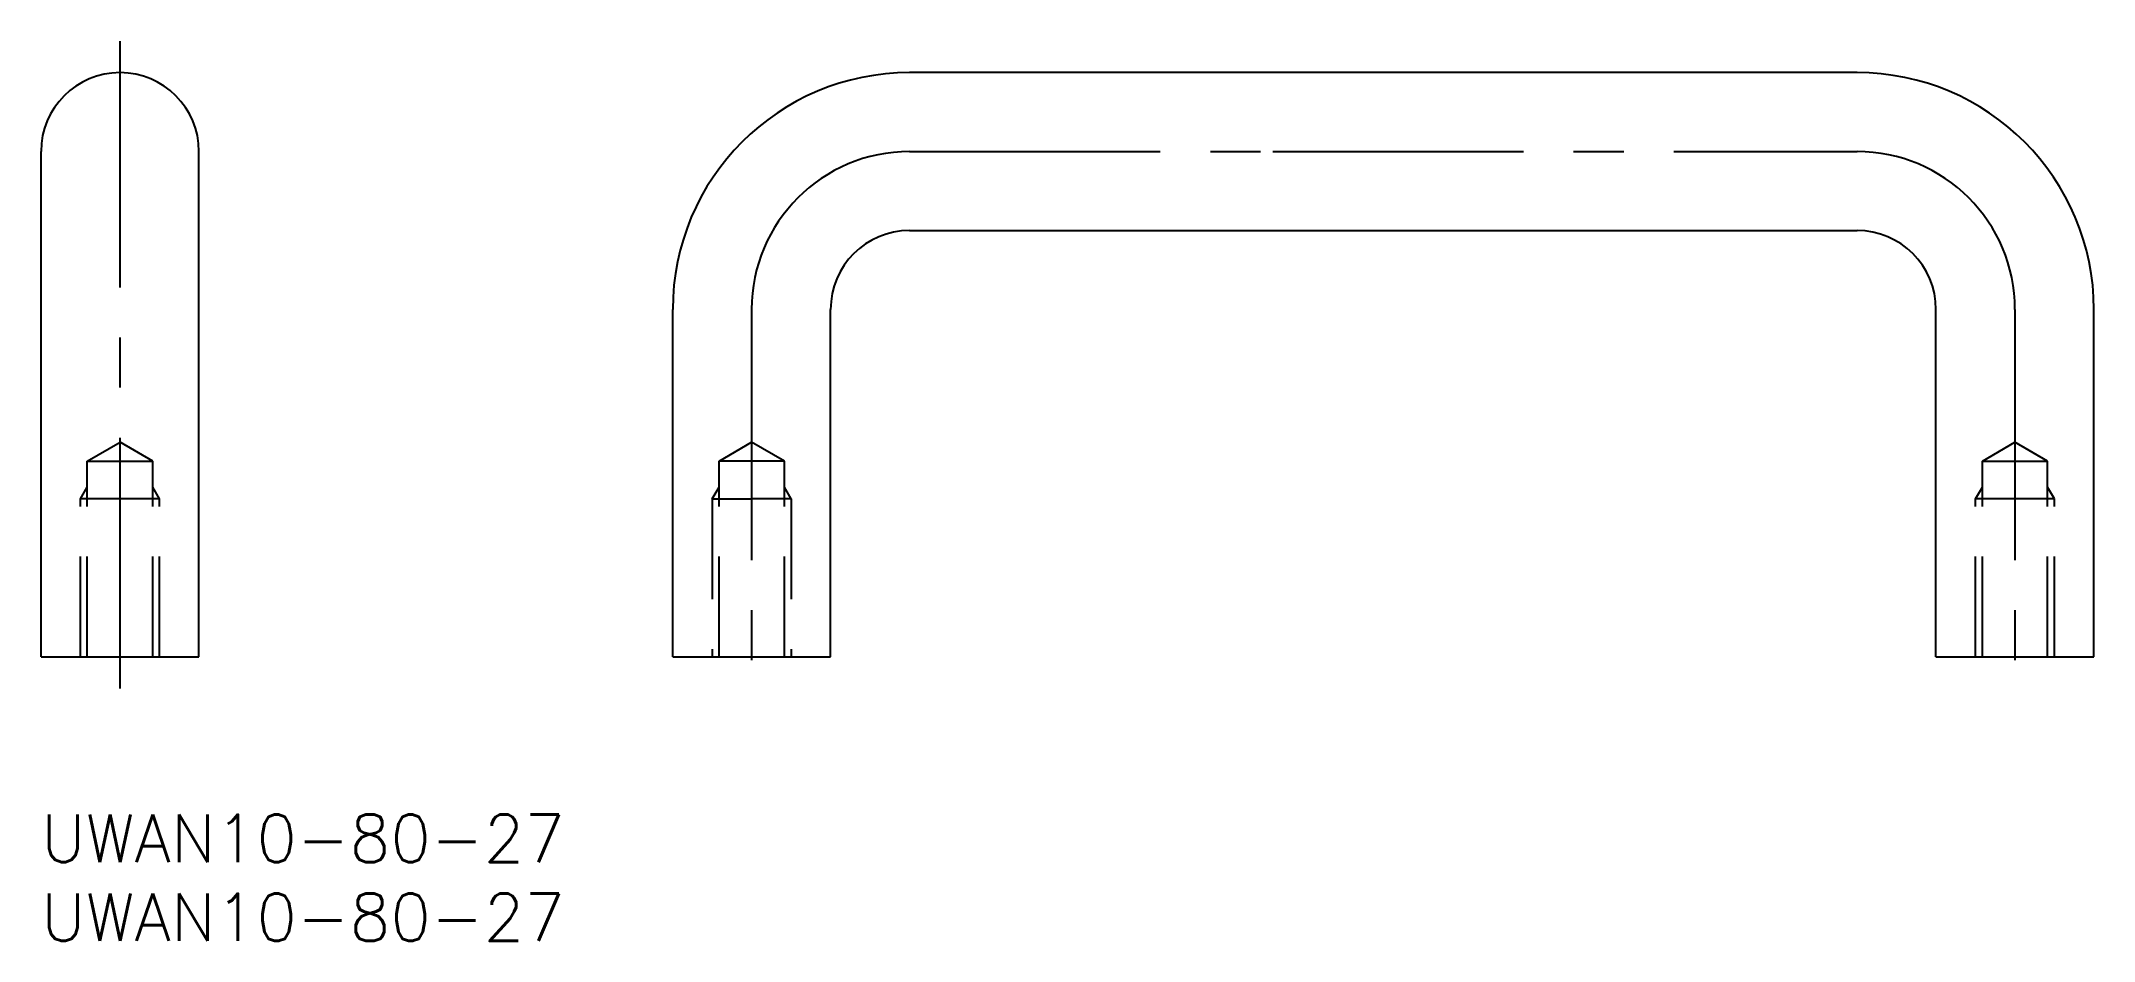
# Model space of a CAD drawing. Extents: x 0 to 130, y -8 to 49.
import ezdxf

# ---------------------------------------------------------------- set-up
doc = ezdxf.new("R2010")
doc.units = 0
doc.header["$LTSCALE"] = 0.5
doc.linetypes.add('CENTER', pattern=[50.8, 31.75, -6.35, 6.35, -6.35])
doc.linetypes.add('DASHED', pattern=[19.05, 12.7, -6.35])
for name, color, linetype in [('MSM_CENTER', 1, 'CENTER'), ('MSM_CONTINUOUS', 7, 'CONTINUOUS'), ('MSM_DASHED', 4, 'DASHED'), ('MSM_PART_NUMBER', 7, 'CONTINUOUS')]:
    doc.layers.add(name, color=color, linetype=linetype)
doc.styles.get("Standard").update_dxf_attribs({"font": 'txt.shx', "height": 3, "bigfont": 'bigfont.shx'})

# ---------------------------------------------------------------- blocks, each defined once
blk = doc.blocks.new('*U5')
at = {"layer": 'MSM_PART_NUMBER'}
blk.add_text('UWAN10-80-27', height=3, dxfattribs=at).set_placement((0, -3))
blk = doc.blocks.new('*U6')
at = {"layer": 'MSM_PART_NUMBER'}
blk.add_text('UWAN10-80-27', height=3, dxfattribs=at).set_placement((0, -8))

msp = doc.modelspace()

# ---------------------------------------------------------------- linework, layer by layer
at = {"layer": 'MSM_CENTER'}
for p, q in [((5, 8), (5, 49)), ((45, 32), (45, 8)), ((125, 32), (125, 8))]:
    msp.add_line(p, q, dxfattribs=at)
msp.add_lwpolyline([(55, 42), (78, 42), (115, 42)], dxfattribs=at)
for centre, start, end in [((55, 32), 90, 180), ((115, 32), 0, 90)]:
    msp.add_arc(centre, 10, start, end, dxfattribs=at)
at = {"layer": 'MSM_CONTINUOUS'}
for p, q in [((115, 47), (55, 47)), ((0, 10), (0, 42)), ((10, 10), (10, 42)), ((55, 37), (115, 37)), ((40, 10), (40, 32)), ((50, 10), (50, 32)), ((120, 10), (120, 32)), ((130, 10), (130, 32)), ((0, 10), (10, 10)), ((40, 10), (50, 10)), ((120, 10), (130, 10))]:
    msp.add_line(p, q, dxfattribs=at)
for centre, radius, start, end in [((5, 42), 5, 0, 180), ((55, 32), 15, 90, 180), ((115, 32), 15, 0, 90), ((55, 32), 5, 90, 180), ((115, 32), 5, 0, 90)]:
    msp.add_arc(centre, radius, start, end, dxfattribs=at)
at = {"layer": 'MSM_DASHED'}
for p, q in [((2.93, 22.4), (5, 23.59)), ((7.07, 22.4), (5, 23.59)), ((42.94, 22.4), (45, 23.59)), ((47.07, 22.4), (45, 23.59)), ((122.94, 22.4), (125, 23.59)), ((127.07, 22.4), (125, 23.59)), ((2.93, 10), (2.93, 22.4)), ((2.93, 22.4), (7.07, 22.4)), ((7.07, 10), (7.07, 22.4)), ((42.94, 10), (42.94, 22.4)), ((47.07, 22.4), (42.94, 22.4)), ((47.07, 10), (47.07, 22.4)), ((122.94, 10), (122.94, 22.4)), ((122.94, 22.4), (127.07, 22.4)), ((127.07, 10), (127.07, 22.4)), ((2.5, 20), (2.93, 20.75)), ((2.5, 10), (2.5, 20)), ((7.5, 20), (2.5, 20)), ((7.5, 20), (7.07, 20.75)), ((7.5, 10), (7.5, 20)), ((42.5, 20), (42.94, 20.75)), ((42.5, 20), (45, 20)), ((42.5, 20), (42.5, 10)), ((47.5, 20), (45, 20)), ((47.5, 20), (47.07, 20.75)), ((47.5, 20), (47.5, 10)), ((122.5, 20), (122.94, 20.75)), ((122.5, 10), (122.5, 20)), ((127.5, 20), (122.5, 20)), ((127.5, 20), (127.07, 20.75)), ((127.5, 10), (127.5, 20))]:
    msp.add_line(p, q, dxfattribs=at)

# ---------------------------------------------------------------- block references
at = {"layer": 'MSM_CONTINUOUS'}
for name in ['*U5', '*U6']:
    msp.add_blockref(name, (0, 0), dxfattribs=at)

doc.saveas('drawing.dxf')
